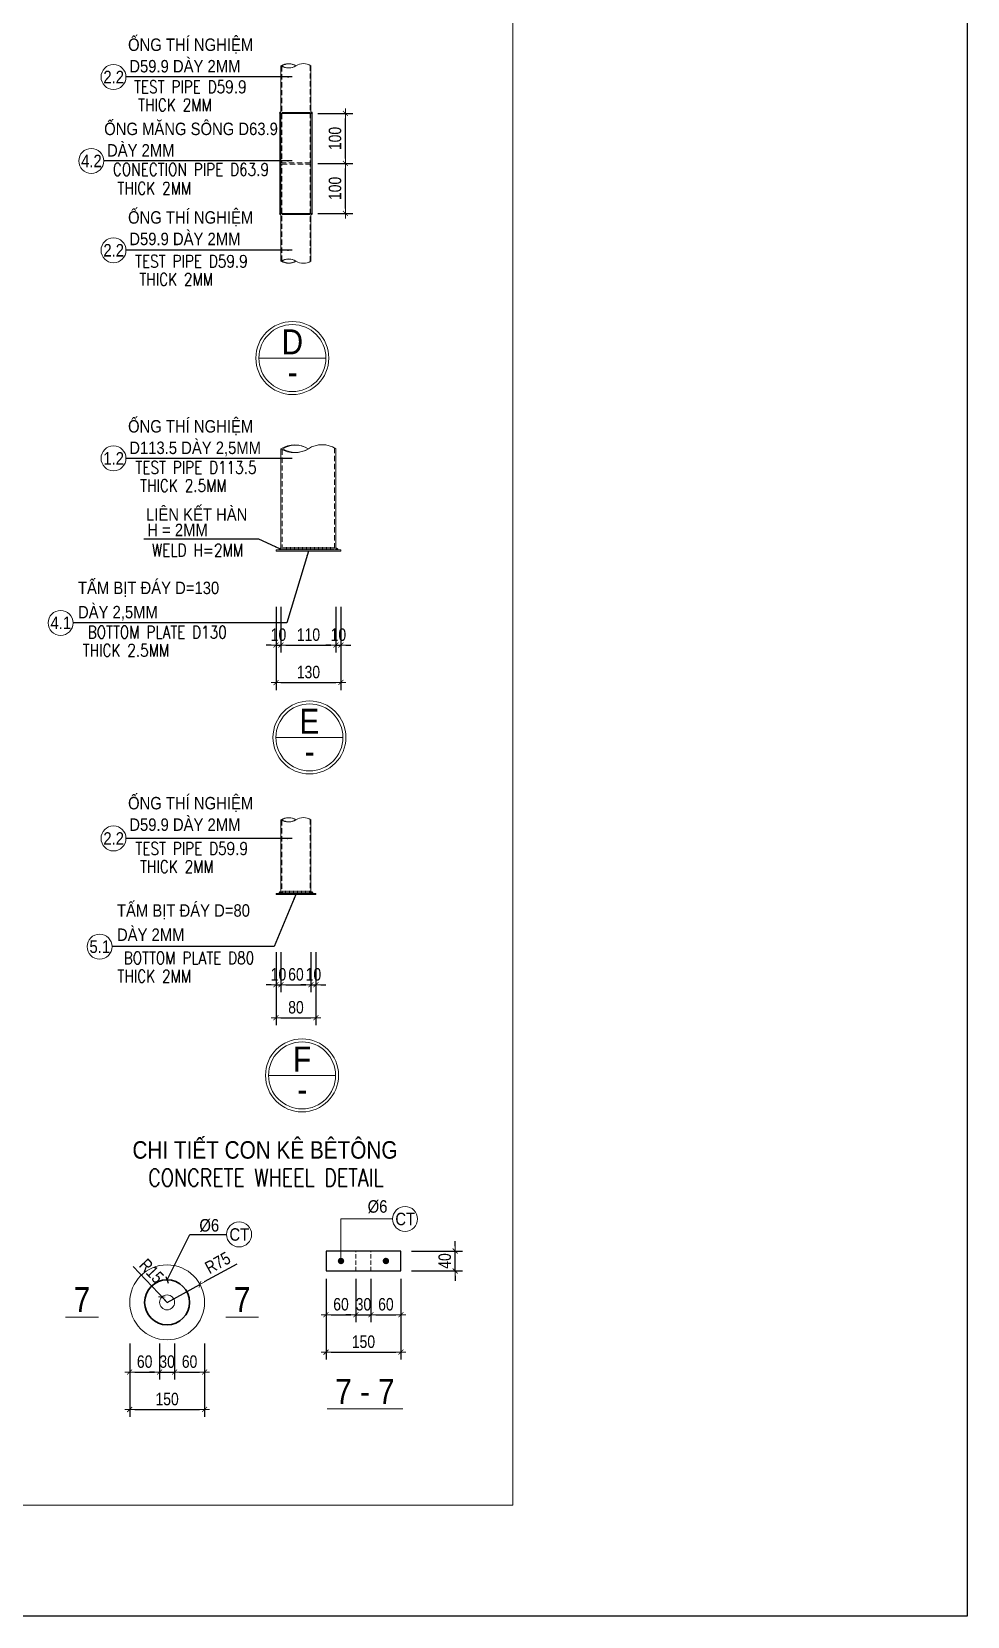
# Model space of a CAD drawing. Header units: millimetres. Extents: x -2123450 to -961021, y -260876 to 649159.
# Drawn here: x -1430092 to -1401976, y 317910 to 365515 of the extents above; entities that cross this region are included whole.
import ezdxf
from ezdxf.enums import TextEntityAlignment as Align

# ---------------------------------------------------------------- set-up
doc = ezdxf.new("R2010")
doc.units = ezdxf.units.MM
doc.header["$LTSCALE"] = 1000
doc.header["$MEASUREMENT"] = 0
doc.header["$PDMODE"] = 66
doc.linetypes.add('HIDDEN', pattern=[0.375, 0.25, -0.125])
doc.linetypes.add('HIDDEN2', pattern=[4.7625, 3.175, -1.5875])
doc.layers.get('0').update_dxf_attribs({"linetype": 'CONTINUOUS'})
doc.layers.get('DEFPOINTS').update_dxf_attribs({"linetype": 'CONTINUOUS'})
doc.layers.add('03BORER', color=3, linetype='CONTINUOUS')
doc.layers.add('TEXT', color=7, linetype='CONTINUOUS')
for name, color, linetype, lineweight in [('NDC_S_BREAK-LINE', 1, 'CONTINUOUS', 15), ('NDC_S_CONTINUOUS', 3, 'CONTINUOUS', 20), ('NDC_S_DIM', 1, 'CONTINUOUS', 9), ('NDC_S_FOUNDATION NAME', 7, 'CONTINUOUS', 20), ('NDC_S_HATCH MATERIAL', 8, 'CONTINUOUS', 13), ('NDC_S_HIDDEN', 9, 'HIDDEN2', 20), ('NDC_S_LEADER', 1, 'CONTINUOUS', 9), ('NDC_S_REBAR', 4, 'CONTINUOUS', 35), ('NDC_S_REBAR NO.', 7, 'CONTINUOUS', 20), ('NDC_S_REBAR NO. BOX', 1, 'CONTINUOUS', 9), ('NDC_S_REBAR SECTION', 6, 'CONTINUOUS', 25), ('NDC_S_VN TITLE', 6, 'CONTINUOUS', 9)]:
    doc.layers.add(name, color=color, linetype=linetype, lineweight=lineweight)
doc.styles.add('NDC_ARIAL', font='arial.ttf', dxfattribs={"width": 0.8})
doc.styles.get("Standard").update_dxf_attribs({"font": 'romans.shx', "bigfont": 'vns.shx'})
doc.dimstyles.new('NDC_1-150(10)', dxfattribs={"dimscale": 150, "dimtxt": 2.5, "dimasz": 1, "dimexe": 1.5, "dimexo": 0, "dimgap": 0.8, "dimtad": 1, "dimdec": 0, "dimlfac": 0.066667, "dimdsep": 46, "dimtxsty": 'NDC_ARIAL', "dimblk": 'DIMMARK', "dimcen": 49999.938995, "dimdle": 1.5, "dimclrd": 1, "dimclre": 1, "dimclrt": 3, "dimadec": 0, "dimazin": 0, "dimtfac": 1, "dimtdec": 0, "dimtix": 1, "dimtmove": 2, "dimatfit": 3, "dimfxl": 1, "dimarcsym": 0})

# ---------------------------------------------------------------- blocks, each defined once
blk = doc.blocks.new('*U222')
at = {"layer": 'NDC_S_HATCH MATERIAL'}
blk.add_line((0, 23), (0, -23), dxfattribs=at)
blk = doc.blocks.new('*U221')
at = {"layer": 'NDC_S_HATCH MATERIAL', "color": 0, "linetype": 'ByBlock', "lineweight": -2, "transparency": 16777216}
for p in [(0, 0), (22, 0), (44, 0), (65, 0), (87, 0), (109, 0), (131, 0), (153, 0), (175, 0), (196, 0), (218, 0), (240, 0), (262, 0), (284, 0), (305, 0), (327, 0), (349, 0), (371, 0), (393, 0), (415, 0), (436, 0), (458, 0), (480, 0), (502, 0), (524, 0), (545, 0), (567, 0), (589, 0), (611, 0), (633, 0), (655, 0), (676, 0), (698, 0), (720, 0), (742, 0), (764, 0), (785, 0), (807, 0)]:
    blk.add_blockref('*U222', p, dxfattribs=at)
blk = doc.blocks.new('*U224')
at = {"layer": 'NDC_S_HATCH MATERIAL'}
blk.add_line((0, 23), (0, -23), dxfattribs=at)
blk = doc.blocks.new('*U223')
at = {"layer": 'NDC_S_HATCH MATERIAL', "color": 0, "linetype": 'ByBlock', "lineweight": -2, "transparency": 16777216}
for p in [(0, 0), (22, 0), (44, 0), (65, 0), (87, 0), (109, 0), (131, 0), (153, 0), (175, 0), (196, 0), (218, 0), (240, 0), (262, 0), (284, 0), (305, 0), (327, 0), (349, 0), (371, 0), (393, 0), (415, 0), (436, 0), (458, 0), (480, 0), (502, 0), (524, 0), (545, 0), (567, 0), (589, 0), (611, 0), (633, 0), (655, 0), (676, 0), (698, 0), (720, 0), (742, 0), (764, 0), (785, 0), (807, 0)]:
    blk.add_blockref('*U224', p, dxfattribs=at)
blk = doc.blocks.new('DIMMARK')
at = {"layer": 'NDC_S_DIM', "color": 1}
blk.add_line((-1.5, 0), (1, 0), dxfattribs=at)
at = {"layer": 'NDC_S_DIM', "color": 2, "const_width": 0.15}
blk.add_lwpolyline([(-0.5, -0.5), (0.5, 0.5)], dxfattribs=at)
blk = doc.blocks.new('*D1874')
at = {"layer": 'DEFPOINTS', "color": 0, "transparency": 16777216}
for p in [(30309, -39635), (31133, -39635), (30309, -41135)]:
    blk.add_point(p, dxfattribs=at)
at = {"layer": 'NDC_S_DIM', "color": 1, "lineweight": -2, "transparency": 16777216}
for p, q in [((30309, -39635), (31358, -39635)), ((31133, -40985), (31133, -39785)), ((30309, -41135), (31358, -41135))]:
    blk.add_line(p, q, dxfattribs=at)
at = {"layer": 'NDC_S_DIM', "color": 1, "lineweight": -2, "transparency": 16777216, "xscale": 150, "yscale": 150, "zscale": 150}
for p, rotation in [((31133, -39635), 90), ((31133, -41135), 270)]:
    blk.add_blockref('DIMMARK', p, dxfattribs=dict(at, rotation=rotation))
at = {"layer": 'NDC_S_DIM', "color": 3, "transparency": 16777216, "insert": (30821, -40385), "char_height": 375, "attachment_point": 5, "rotation": 90, "style": 'NDC_ARIAL'}
blk.add_mtext('100', dxfattribs=at)
blk = doc.blocks.new('*D1875')
at = {"layer": 'DEFPOINTS', "color": 0, "transparency": 16777216}
for p in [(30309, -38135), (31133, -38135), (30309, -39635)]:
    blk.add_point(p, dxfattribs=at)
at = {"layer": 'NDC_S_DIM', "color": 1, "lineweight": -2, "transparency": 16777216}
for p, q in [((30309, -38135), (31358, -38135)), ((31133, -39485), (31133, -38285)), ((30309, -39635), (31358, -39635))]:
    blk.add_line(p, q, dxfattribs=at)
at = {"layer": 'NDC_S_DIM', "color": 1, "lineweight": -2, "transparency": 16777216, "xscale": 150, "yscale": 150, "zscale": 150}
for p, rotation in [((31133, -38135), 90), ((31133, -39635), 270)]:
    blk.add_blockref('DIMMARK', p, dxfattribs=dict(at, rotation=rotation))
at = {"layer": 'NDC_S_DIM', "color": 3, "transparency": 16777216, "insert": (30821, -38885), "char_height": 375, "attachment_point": 5, "rotation": 90, "style": 'NDC_ARIAL'}
blk.add_mtext('100', dxfattribs=at)
blk = doc.blocks.new('*U226')
at = {"layer": 'NDC_S_HATCH MATERIAL'}
blk.add_line((0, 42), (0, -42), dxfattribs=at)
blk = doc.blocks.new('*U225')
at = {"layer": 'NDC_S_HATCH MATERIAL', "color": 0, "linetype": 'ByBlock', "lineweight": -2, "transparency": 16777216}
for p in [(0, 0), (40, 0), (80, 0), (120, 0), (160, 0), (200, 0), (240, 0), (280, 0), (320, 0), (360, 0), (400, 0), (440, 0), (480, 0), (520, 0), (560, 0), (600, 0), (640, 0), (680, 0), (720, 0), (760, 0), (800, 0), (840, 0), (880, 0), (920, 0), (960, 0), (1000, 0), (1040, 0), (1080, 0), (1120, 0), (1160, 0), (1200, 0), (1240, 0), (1280, 0), (1320, 0), (1360, 0), (1400, 0), (1440, 0), (1480, 0)]:
    blk.add_blockref('*U226', p, dxfattribs=at)
blk = doc.blocks.new('*D1876')
at = {"layer": 'DEFPOINTS', "color": 0, "transparency": 16777216}
for p in [(29047, -52953), (29197, -52953), (29197, -54104)]:
    blk.add_point(p, dxfattribs=at)
at = {"layer": 'NDC_S_DIM', "color": 1, "lineweight": -2, "transparency": 16777216}
for p, q in [((29047, -52953), (29047, -54329)), ((29197, -52953), (29197, -54329)), ((28897, -54104), (28747, -54104)), ((29047, -54104), (29197, -54104)), ((29347, -54104), (29497, -54104))]:
    blk.add_line(p, q, dxfattribs=at)
at = {"layer": 'NDC_S_DIM', "color": 1, "lineweight": -2, "transparency": 16777216, "xscale": 150, "yscale": 150, "zscale": 150}
blk.add_blockref('DIMMARK', (29047, -54104), dxfattribs=at)
at = {"layer": 'NDC_S_DIM', "color": 1, "lineweight": -2, "transparency": 16777216, "xscale": 150, "yscale": 150, "zscale": 150, "rotation": 180}
blk.add_blockref('DIMMARK', (29197, -54104), dxfattribs=at)
at = {"layer": 'NDC_S_DIM', "color": 3, "transparency": 16777216, "insert": (29122, -53793), "char_height": 375, "attachment_point": 5, "style": 'NDC_ARIAL'}
blk.add_mtext('10', dxfattribs=at)
blk = doc.blocks.new('*D1877')
at = {"layer": 'DEFPOINTS', "color": 0, "transparency": 16777216}
for p in [(29197, -52953), (30847, -52953), (30847, -54104)]:
    blk.add_point(p, dxfattribs=at)
at = {"layer": 'NDC_S_DIM', "color": 1, "lineweight": -2, "transparency": 16777216}
for p, q in [((29197, -52953), (29197, -54329)), ((30847, -52953), (30847, -54329)), ((29347, -54104), (30697, -54104))]:
    blk.add_line(p, q, dxfattribs=at)
at = {"layer": 'NDC_S_DIM', "color": 1, "lineweight": -2, "transparency": 16777216, "xscale": 150, "yscale": 150, "zscale": 150, "rotation": 180}
blk.add_blockref('DIMMARK', (29197, -54104), dxfattribs=at)
at = {"layer": 'NDC_S_DIM', "color": 1, "lineweight": -2, "transparency": 16777216, "xscale": 150, "yscale": 150, "zscale": 150}
blk.add_blockref('DIMMARK', (30847, -54104), dxfattribs=at)
at = {"layer": 'NDC_S_DIM', "color": 3, "transparency": 16777216, "insert": (30022, -53793), "char_height": 375, "attachment_point": 5, "style": 'NDC_ARIAL'}
blk.add_mtext('110', dxfattribs=at)
blk = doc.blocks.new('*D1878')
at = {"layer": 'DEFPOINTS', "color": 0, "transparency": 16777216}
for p in [(30847, -52953), (30997, -52953), (30997, -54104)]:
    blk.add_point(p, dxfattribs=at)
at = {"layer": 'NDC_S_DIM', "color": 1, "lineweight": -2, "transparency": 16777216}
for p, q in [((30847, -52953), (30847, -54329)), ((30997, -52953), (30997, -54329)), ((30697, -54104), (30547, -54104)), ((30847, -54104), (30997, -54104)), ((31147, -54104), (31297, -54104))]:
    blk.add_line(p, q, dxfattribs=at)
at = {"layer": 'NDC_S_DIM', "color": 1, "lineweight": -2, "transparency": 16777216, "xscale": 150, "yscale": 150, "zscale": 150}
blk.add_blockref('DIMMARK', (30847, -54104), dxfattribs=at)
at = {"layer": 'NDC_S_DIM', "color": 1, "lineweight": -2, "transparency": 16777216, "xscale": 150, "yscale": 150, "zscale": 150, "rotation": 180}
blk.add_blockref('DIMMARK', (30997, -54104), dxfattribs=at)
at = {"layer": 'NDC_S_DIM', "color": 3, "transparency": 16777216, "insert": (30922, -53793), "char_height": 375, "attachment_point": 5, "style": 'NDC_ARIAL'}
blk.add_mtext('10', dxfattribs=at)
blk = doc.blocks.new('*D1879')
at = {"layer": 'DEFPOINTS', "color": 0, "transparency": 16777216}
for p in [(29047, -52953), (30997, -52953), (30997, -55229)]:
    blk.add_point(p, dxfattribs=at)
at = {"layer": 'NDC_S_DIM', "color": 1, "lineweight": -2, "transparency": 16777216}
for p, q in [((29047, -52953), (29047, -55454)), ((30997, -52953), (30997, -55454)), ((29197, -55229), (30847, -55229))]:
    blk.add_line(p, q, dxfattribs=at)
at = {"layer": 'NDC_S_DIM', "color": 1, "lineweight": -2, "transparency": 16777216, "xscale": 150, "yscale": 150, "zscale": 150, "rotation": 180}
blk.add_blockref('DIMMARK', (29047, -55229), dxfattribs=at)
at = {"layer": 'NDC_S_DIM', "color": 1, "lineweight": -2, "transparency": 16777216, "xscale": 150, "yscale": 150, "zscale": 150}
blk.add_blockref('DIMMARK', (30997, -55229), dxfattribs=at)
at = {"layer": 'NDC_S_DIM', "color": 3, "transparency": 16777216, "insert": (30022, -54917), "char_height": 375, "attachment_point": 5, "style": 'NDC_ARIAL'}
blk.add_mtext('130', dxfattribs=at)
blk = doc.blocks.new('*U228')
at = {"layer": 'NDC_S_HATCH MATERIAL'}
blk.add_line((0, 42), (0, -42), dxfattribs=at)
blk = doc.blocks.new('*U227')
at = {"layer": 'NDC_S_HATCH MATERIAL', "color": 0, "linetype": 'ByBlock', "lineweight": -2, "transparency": 16777216}
for p in [(0, 0), (40, 0), (80, 0), (120, 0), (160, 0), (200, 0), (240, 0), (280, 0), (320, 0), (360, 0), (400, 0), (440, 0), (480, 0), (520, 0), (560, 0), (600, 0), (640, 0), (680, 0), (720, 0), (760, 0), (800, 0)]:
    blk.add_blockref('*U228', p, dxfattribs=at)
blk = doc.blocks.new('*D1880')
at = {"layer": 'DEFPOINTS', "color": 0, "transparency": 16777216}
for p in [(29047, -63333), (29197, -63333), (29197, -64308)]:
    blk.add_point(p, dxfattribs=at)
at = {"layer": 'NDC_S_DIM', "color": 1, "lineweight": -2, "transparency": 16777216}
for p, q in [((29047, -63333), (29047, -64533)), ((29197, -63333), (29197, -64533)), ((28897, -64308), (28747, -64308)), ((29047, -64308), (29197, -64308)), ((29347, -64308), (29497, -64308))]:
    blk.add_line(p, q, dxfattribs=at)
at = {"layer": 'NDC_S_DIM', "color": 1, "lineweight": -2, "transparency": 16777216, "xscale": 150, "yscale": 150, "zscale": 150}
blk.add_blockref('DIMMARK', (29047, -64308), dxfattribs=at)
at = {"layer": 'NDC_S_DIM', "color": 1, "lineweight": -2, "transparency": 16777216, "xscale": 150, "yscale": 150, "zscale": 150, "rotation": 180}
blk.add_blockref('DIMMARK', (29197, -64308), dxfattribs=at)
at = {"layer": 'NDC_S_DIM', "color": 3, "transparency": 16777216, "insert": (29122, -63997), "char_height": 375, "attachment_point": 5, "style": 'NDC_ARIAL'}
blk.add_mtext('10', dxfattribs=at)
blk = doc.blocks.new('*D1881')
at = {"layer": 'DEFPOINTS', "color": 0, "transparency": 16777216}
for p in [(29197, -63333), (30097, -63333), (30097, -64308)]:
    blk.add_point(p, dxfattribs=at)
at = {"layer": 'NDC_S_DIM', "color": 1, "lineweight": -2, "transparency": 16777216}
for p, q in [((29197, -63333), (29197, -64533)), ((30097, -63333), (30097, -64533)), ((29347, -64308), (29947, -64308))]:
    blk.add_line(p, q, dxfattribs=at)
at = {"layer": 'NDC_S_DIM', "color": 1, "lineweight": -2, "transparency": 16777216, "xscale": 150, "yscale": 150, "zscale": 150, "rotation": 180}
blk.add_blockref('DIMMARK', (29197, -64308), dxfattribs=at)
at = {"layer": 'NDC_S_DIM', "color": 1, "lineweight": -2, "transparency": 16777216, "xscale": 150, "yscale": 150, "zscale": 150}
blk.add_blockref('DIMMARK', (30097, -64308), dxfattribs=at)
at = {"layer": 'NDC_S_DIM', "color": 3, "transparency": 16777216, "insert": (29647, -63997), "char_height": 375, "attachment_point": 5, "style": 'NDC_ARIAL'}
blk.add_mtext('60', dxfattribs=at)
blk = doc.blocks.new('*D1882')
at = {"layer": 'DEFPOINTS', "color": 0, "transparency": 16777216}
for p in [(30097, -63333), (30247, -63333), (30247, -64308)]:
    blk.add_point(p, dxfattribs=at)
at = {"layer": 'NDC_S_DIM', "color": 1, "lineweight": -2, "transparency": 16777216}
for p, q in [((30097, -63333), (30097, -64533)), ((30247, -63333), (30247, -64533)), ((29947, -64308), (29797, -64308)), ((30097, -64308), (30247, -64308)), ((30397, -64308), (30547, -64308))]:
    blk.add_line(p, q, dxfattribs=at)
at = {"layer": 'NDC_S_DIM', "color": 1, "lineweight": -2, "transparency": 16777216, "xscale": 150, "yscale": 150, "zscale": 150}
blk.add_blockref('DIMMARK', (30097, -64308), dxfattribs=at)
at = {"layer": 'NDC_S_DIM', "color": 1, "lineweight": -2, "transparency": 16777216, "xscale": 150, "yscale": 150, "zscale": 150, "rotation": 180}
blk.add_blockref('DIMMARK', (30247, -64308), dxfattribs=at)
at = {"layer": 'NDC_S_DIM', "color": 3, "transparency": 16777216, "insert": (30172, -63997), "char_height": 375, "attachment_point": 5, "style": 'NDC_ARIAL'}
blk.add_mtext('10', dxfattribs=at)
blk = doc.blocks.new('*D1883')
at = {"layer": 'DEFPOINTS', "color": 0, "transparency": 16777216}
for p in [(29047, -63333), (30247, -63333), (30247, -65299)]:
    blk.add_point(p, dxfattribs=at)
at = {"layer": 'NDC_S_DIM', "color": 1, "lineweight": -2, "transparency": 16777216}
for p, q in [((29047, -63333), (29047, -65524)), ((30247, -63333), (30247, -65524)), ((29197, -65299), (30097, -65299))]:
    blk.add_line(p, q, dxfattribs=at)
at = {"layer": 'NDC_S_DIM', "color": 1, "lineweight": -2, "transparency": 16777216, "xscale": 150, "yscale": 150, "zscale": 150, "rotation": 180}
blk.add_blockref('DIMMARK', (29047, -65299), dxfattribs=at)
at = {"layer": 'NDC_S_DIM', "color": 1, "lineweight": -2, "transparency": 16777216, "xscale": 150, "yscale": 150, "zscale": 150}
blk.add_blockref('DIMMARK', (30247, -65299), dxfattribs=at)
at = {"layer": 'NDC_S_DIM', "color": 3, "transparency": 16777216, "insert": (29647, -64987), "char_height": 375, "attachment_point": 5, "style": 'NDC_ARIAL'}
blk.add_mtext('80', dxfattribs=at)
blk = doc.blocks.new('CON KE')
at = {"layer": 'NDC_S_CONTINUOUS'}
for radius in [225, 45]:
    blk.add_circle((-285322.3, 378613.7), radius, dxfattribs=at)
blk = doc.blocks.new('*D1884')
at = {"layer": 'DEFPOINTS', "color": 0, "transparency": 16777216}
for p in [(30550, -73138), (31450, -73138), (31450, -74221)]:
    blk.add_point(p, dxfattribs=at)
at = {"layer": 'NDC_S_DIM', "color": 1, "lineweight": -2, "transparency": 16777216}
for p, q in [((30550, -73138), (30550, -74446)), ((31450, -73138), (31450, -74446)), ((30700, -74221), (31300, -74221))]:
    blk.add_line(p, q, dxfattribs=at)
at = {"layer": 'NDC_S_DIM', "color": 1, "lineweight": -2, "transparency": 16777216, "xscale": 150, "yscale": 150, "zscale": 150, "rotation": 180}
blk.add_blockref('DIMMARK', (30550, -74221), dxfattribs=at)
at = {"layer": 'NDC_S_DIM', "color": 1, "lineweight": -2, "transparency": 16777216, "xscale": 150, "yscale": 150, "zscale": 150}
blk.add_blockref('DIMMARK', (31450, -74221), dxfattribs=at)
at = {"layer": 'NDC_S_DIM', "color": 3, "transparency": 16777216, "insert": (31000, -73909), "char_height": 375, "attachment_point": 5, "style": 'NDC_ARIAL'}
blk.add_mtext('60', dxfattribs=at)
blk = doc.blocks.new('*D1885')
at = {"layer": 'DEFPOINTS', "color": 0, "transparency": 16777216}
for p in [(31450, -73138), (31900, -73138), (31900, -74221)]:
    blk.add_point(p, dxfattribs=at)
at = {"layer": 'NDC_S_DIM', "color": 1, "lineweight": -2, "transparency": 16777216}
for p, q in [((31450, -73138), (31450, -74446)), ((31900, -73138), (31900, -74446)), ((31300, -74221), (31150, -74221)), ((31450, -74221), (31900, -74221)), ((32050, -74221), (32200, -74221))]:
    blk.add_line(p, q, dxfattribs=at)
at = {"layer": 'NDC_S_DIM', "color": 1, "lineweight": -2, "transparency": 16777216, "xscale": 150, "yscale": 150, "zscale": 150}
blk.add_blockref('DIMMARK', (31450, -74221), dxfattribs=at)
at = {"layer": 'NDC_S_DIM', "color": 1, "lineweight": -2, "transparency": 16777216, "xscale": 150, "yscale": 150, "zscale": 150, "rotation": 180}
blk.add_blockref('DIMMARK', (31900, -74221), dxfattribs=at)
at = {"layer": 'NDC_S_DIM', "color": 3, "transparency": 16777216, "insert": (31675, -73909), "char_height": 375, "attachment_point": 5, "style": 'NDC_ARIAL'}
blk.add_mtext('30', dxfattribs=at)
blk = doc.blocks.new('*D1886')
at = {"layer": 'DEFPOINTS', "color": 0, "transparency": 16777216}
for p in [(31900, -73138), (32800, -73138), (32800, -74221)]:
    blk.add_point(p, dxfattribs=at)
at = {"layer": 'NDC_S_DIM', "color": 1, "lineweight": -2, "transparency": 16777216}
for p, q in [((31900, -73138), (31900, -74446)), ((32800, -73138), (32800, -74446)), ((32050, -74221), (32650, -74221))]:
    blk.add_line(p, q, dxfattribs=at)
at = {"layer": 'NDC_S_DIM', "color": 1, "lineweight": -2, "transparency": 16777216, "xscale": 150, "yscale": 150, "zscale": 150, "rotation": 180}
blk.add_blockref('DIMMARK', (31900, -74221), dxfattribs=at)
at = {"layer": 'NDC_S_DIM', "color": 1, "lineweight": -2, "transparency": 16777216, "xscale": 150, "yscale": 150, "zscale": 150}
blk.add_blockref('DIMMARK', (32800, -74221), dxfattribs=at)
at = {"layer": 'NDC_S_DIM', "color": 3, "transparency": 16777216, "insert": (32350, -73909), "char_height": 375, "attachment_point": 5, "style": 'NDC_ARIAL'}
blk.add_mtext('60', dxfattribs=at)
blk = doc.blocks.new('*D1887')
at = {"layer": 'DEFPOINTS', "color": 0, "transparency": 16777216}
for p in [(30550, -73138), (32800, -73138), (32800, -75346)]:
    blk.add_point(p, dxfattribs=at)
at = {"layer": 'NDC_S_DIM', "color": 1, "lineweight": -2, "transparency": 16777216}
for p, q in [((30550, -73138), (30550, -75571)), ((32800, -73138), (32800, -75571)), ((30700, -75346), (32650, -75346))]:
    blk.add_line(p, q, dxfattribs=at)
at = {"layer": 'NDC_S_DIM', "color": 1, "lineweight": -2, "transparency": 16777216, "xscale": 150, "yscale": 150, "zscale": 150, "rotation": 180}
blk.add_blockref('DIMMARK', (30550, -75346), dxfattribs=at)
at = {"layer": 'NDC_S_DIM', "color": 1, "lineweight": -2, "transparency": 16777216, "xscale": 150, "yscale": 150, "zscale": 150}
blk.add_blockref('DIMMARK', (32800, -75346), dxfattribs=at)
at = {"layer": 'NDC_S_DIM', "color": 3, "transparency": 16777216, "insert": (31675, -75034), "char_height": 375, "attachment_point": 5, "style": 'NDC_ARIAL'}
blk.add_mtext('150', dxfattribs=at)
blk = doc.blocks.new('*D1888')
at = {"layer": 'DEFPOINTS', "color": 0, "transparency": 16777216}
for p in [(33120, -72307), (34431, -72307), (33120, -72907)]:
    blk.add_point(p, dxfattribs=at)
at = {"layer": 'NDC_S_DIM', "color": 1, "lineweight": -2, "transparency": 16777216}
for p, q in [((33120, -72307), (34656, -72307)), ((34431, -72157), (34431, -72007)), ((34431, -72907), (34431, -72307)), ((33120, -72907), (34656, -72907)), ((34431, -73057), (34431, -73207))]:
    blk.add_line(p, q, dxfattribs=at)
at = {"layer": 'NDC_S_DIM', "color": 1, "lineweight": -2, "transparency": 16777216, "xscale": 150, "yscale": 150, "zscale": 150}
for p, rotation in [((34431, -72307), 270), ((34431, -72907), 90)]:
    blk.add_blockref('DIMMARK', p, dxfattribs=dict(at, rotation=rotation))
at = {"layer": 'NDC_S_DIM', "color": 3, "transparency": 16777216, "insert": (34119, -72607), "char_height": 375, "attachment_point": 5, "rotation": 90, "style": 'NDC_ARIAL'}
blk.add_mtext('40', dxfattribs=at)
blk = doc.blocks.new('*D1889')
at = {"layer": 'DEFPOINTS', "color": 0, "transparency": 16777216}
for p in [(24650, -75090), (25550, -75090), (25550, -75943)]:
    blk.add_point(p, dxfattribs=at)
at = {"layer": 'NDC_S_DIM', "color": 1, "lineweight": -2, "transparency": 16777216}
for p, q in [((24650, -75090), (24650, -76168)), ((25550, -75090), (25550, -76168)), ((24800, -75943), (25400, -75943))]:
    blk.add_line(p, q, dxfattribs=at)
at = {"layer": 'NDC_S_DIM', "color": 1, "lineweight": -2, "transparency": 16777216, "xscale": 150, "yscale": 150, "zscale": 150, "rotation": 180}
blk.add_blockref('DIMMARK', (24650, -75943), dxfattribs=at)
at = {"layer": 'NDC_S_DIM', "color": 1, "lineweight": -2, "transparency": 16777216, "xscale": 150, "yscale": 150, "zscale": 150}
blk.add_blockref('DIMMARK', (25550, -75943), dxfattribs=at)
at = {"layer": 'NDC_S_DIM', "color": 3, "transparency": 16777216, "insert": (25100, -75632), "char_height": 375, "attachment_point": 5, "style": 'NDC_ARIAL'}
blk.add_mtext('60', dxfattribs=at)
blk = doc.blocks.new('*D1890')
at = {"layer": 'DEFPOINTS', "color": 0, "transparency": 16777216}
for p in [(25550, -75090), (26000, -75090), (26000, -75943)]:
    blk.add_point(p, dxfattribs=at)
at = {"layer": 'NDC_S_DIM', "color": 1, "lineweight": -2, "transparency": 16777216}
for p, q in [((25550, -75090), (25550, -76168)), ((26000, -75090), (26000, -76168)), ((25400, -75943), (25250, -75943)), ((25550, -75943), (26000, -75943)), ((26150, -75943), (26300, -75943))]:
    blk.add_line(p, q, dxfattribs=at)
at = {"layer": 'NDC_S_DIM', "color": 1, "lineweight": -2, "transparency": 16777216, "xscale": 150, "yscale": 150, "zscale": 150}
blk.add_blockref('DIMMARK', (25550, -75943), dxfattribs=at)
at = {"layer": 'NDC_S_DIM', "color": 1, "lineweight": -2, "transparency": 16777216, "xscale": 150, "yscale": 150, "zscale": 150, "rotation": 180}
blk.add_blockref('DIMMARK', (26000, -75943), dxfattribs=at)
at = {"layer": 'NDC_S_DIM', "color": 3, "transparency": 16777216, "insert": (25775, -75631), "char_height": 375, "attachment_point": 5, "style": 'NDC_ARIAL'}
blk.add_mtext('30', dxfattribs=at)
blk = doc.blocks.new('*D1891')
at = {"layer": 'DEFPOINTS', "color": 0, "transparency": 16777216}
for p in [(26000, -75090), (26900, -75090), (26900, -75943)]:
    blk.add_point(p, dxfattribs=at)
at = {"layer": 'NDC_S_DIM', "color": 1, "lineweight": -2, "transparency": 16777216}
for p, q in [((26000, -75090), (26000, -76168)), ((26900, -75090), (26900, -76168)), ((26150, -75943), (26750, -75943))]:
    blk.add_line(p, q, dxfattribs=at)
at = {"layer": 'NDC_S_DIM', "color": 1, "lineweight": -2, "transparency": 16777216, "xscale": 150, "yscale": 150, "zscale": 150, "rotation": 180}
blk.add_blockref('DIMMARK', (26000, -75943), dxfattribs=at)
at = {"layer": 'NDC_S_DIM', "color": 1, "lineweight": -2, "transparency": 16777216, "xscale": 150, "yscale": 150, "zscale": 150}
blk.add_blockref('DIMMARK', (26900, -75943), dxfattribs=at)
at = {"layer": 'NDC_S_DIM', "color": 3, "transparency": 16777216, "insert": (26450, -75632), "char_height": 375, "attachment_point": 5, "style": 'NDC_ARIAL'}
blk.add_mtext('60', dxfattribs=at)
blk = doc.blocks.new('*D1892')
at = {"layer": 'DEFPOINTS', "color": 0, "transparency": 16777216}
for p in [(24650, -75090), (26900, -75090), (26900, -77068)]:
    blk.add_point(p, dxfattribs=at)
at = {"layer": 'NDC_S_DIM', "color": 1, "lineweight": -2, "transparency": 16777216}
for p, q in [((24650, -75090), (24650, -77293)), ((26900, -75090), (26900, -77293)), ((24800, -77068), (26750, -77068))]:
    blk.add_line(p, q, dxfattribs=at)
at = {"layer": 'NDC_S_DIM', "color": 1, "lineweight": -2, "transparency": 16777216, "xscale": 150, "yscale": 150, "zscale": 150, "rotation": 180}
blk.add_blockref('DIMMARK', (24650, -77068), dxfattribs=at)
at = {"layer": 'NDC_S_DIM', "color": 1, "lineweight": -2, "transparency": 16777216, "xscale": 150, "yscale": 150, "zscale": 150}
blk.add_blockref('DIMMARK', (26900, -77068), dxfattribs=at)
at = {"layer": 'NDC_S_DIM', "color": 3, "transparency": 16777216, "insert": (25775, -76757), "char_height": 375, "attachment_point": 5, "style": 'NDC_ARIAL'}
blk.add_mtext('150', dxfattribs=at)
blk = doc.blocks.new('*D1893')
at = {"layer": 'DEFPOINTS', "color": 0, "transparency": 16777216}
for p in [(26762, -73309), (25775, -73849)]:
    blk.add_point(p, dxfattribs=at)
at = {"layer": 'NDC_S_DIM', "color": 1, "lineweight": -2, "transparency": 16777216}
for p, q in [((27866, -72704), (26893, -73237)), ((25775, -73849), (26762, -73309))]:
    blk.add_line(p, q, dxfattribs=at)
at = {"layer": 'NDC_S_DIM', "color": 1, "lineweight": -2, "transparency": 16777216, "xscale": 150, "yscale": 150, "zscale": 150, "rotation": 208.7025929309374}
blk.add_blockref('DIMMARK', (26762, -73309), dxfattribs=at)
at = {"layer": 'NDC_S_DIM', "color": 3, "transparency": 16777216, "insert": (27296, -72662), "char_height": 375, "attachment_point": 5, "rotation": 28.7026, "style": 'NDC_ARIAL'}
blk.add_mtext('R75', dxfattribs=at)
blk = doc.blocks.new('*D1894')
at = {"layer": 'DEFPOINTS', "color": 0, "transparency": 16777216}
for p in [(25619, -73686), (25775, -73849)]:
    blk.add_point(p, dxfattribs=at)
at = {"layer": 'NDC_S_DIM', "color": 1, "lineweight": -2, "transparency": 16777216}
for p, q in [((24750, -72776), (25516, -73578)), ((25775, -73849), (25619, -73686))]:
    blk.add_line(p, q, dxfattribs=at)
at = {"layer": 'NDC_S_DIM', "color": 1, "lineweight": -2, "transparency": 16777216, "xscale": 150, "yscale": 150, "zscale": 150, "rotation": 313.6770531536743}
blk.add_blockref('DIMMARK', (25619, -73686), dxfattribs=at)
at = {"layer": 'NDC_S_DIM', "color": 3, "transparency": 16777216, "insert": (25306, -72907), "char_height": 375, "attachment_point": 5, "rotation": 313.6771, "style": 'NDC_ARIAL'}
blk.add_mtext('R15', dxfattribs=at)
blk = doc.blocks.new('MC7')
at = {"layer": '03BORER'}
blk.add_lwpolyline([(-277807, 378710), (-275557, 378710), (-275557, 379310), (-277807, 379310)], close=True, dxfattribs=at)
at = {"layer": 'NDC_S_HATCH MATERIAL', "linetype": 'HIDDEN', "ltscale": 0.5}
for p, q in [((-276907, 378710), (-276907, 379310)), ((-276457, 378710), (-276457, 379310))]:
    blk.add_line(p, q, dxfattribs=at)
blk = doc.blocks.new('CHI TIET COC DAI TRA')
at = {"layer": 'NDC_S_HATCH MATERIAL'}
for points in [[(29197, -38097.6), (29197, -38135.1), (29159.5, -38135.1, -0.4142136)], [(30097, -38097.6), (30097, -38135.1), (30134.5, -38135.1, 0.4142136)], [(29197, -41172.6), (29197, -41135.1), (29159.5, -41135.1, 0.4142136)], [(30097, -41172.6), (30097, -41135.1), (30134.5, -41135.1, -0.4142136)], [(29197, -51192, 0.4142136), (29142, -51247), (29197, -51247)], [(30847, -51192), (30847, -51247), (30902, -51247, 0.4142136)], [(29197, -61512.9, 0.4142136), (29142, -61567.9), (29197, -61567.9)], [(30097, -61512.9), (30097, -61567.9), (30152, -61567.9, 0.4142136)]]:
    blk.add_hatch(color=256, dxfattribs=at).paths.add_polyline_path(points)
at = {"layer": 'NDC_S_BREAK-LINE'}
for points in [[(30097, -36701.2, 0.2889796), (29646.5, -36701.2, -0.2859795), (29197, -36702.8, -0.5725531)], [(29197, -36702.8, -0.2823727), (29644.7, -36702.3, -0.2823727)], [(29227, -36702.8, -0.2888372), (29644.7, -36702.3, -0.129847)], [(29646.5, -36701.2, -0.2918231), (29227, -36702.8)], [(30097, -42569, -0.2889796), (29646.5, -42569, 0.2859795), (29197, -42567.4, 0.5725531)], [(29197, -42567.4, 0.2823727), (29644.7, -42567.9, 0.2823727)], [(29646.5, -42569, 0.2918231), (29227, -42567.4)], [(29227, -42567.4, 0.2888372), (29644.7, -42567.9, 0.129847)], [(30847, -48203.5, 0.2889796), (30021.1, -48203.5, -0.2859795), (29197, -48206.4, -0.5725531)], [(29197, -48206.4, -0.2823727), (30017.8, -48205.5, -0.2823727)], [(29252, -48206.4, -0.2888372), (30017.8, -48205.5, -0.129847)], [(30021.1, -48203.5, -0.2918231), (29252, -48206.4)], [(30097, -59351.1, 0.2889796), (29646.5, -59351.1, -0.2859795), (29197, -59352.7, -0.5725531)], [(29197, -59352.7, -0.2823727), (29644.7, -59352.2, -0.2823727)], [(29227, -59352.7, -0.2888372), (29644.7, -59352.2, -0.129847)], [(29646.5, -59351.1, -0.2918231), (29227, -59352.7)]]:
    blk.add_lwpolyline(points, format="xyb", dxfattribs=at)
at = {"layer": 'NDC_S_CONTINUOUS'}
for p, q in [((36168.2, 0), (36168.2, -79507.4)), ((36168.2, 0), (36168.2, -79943)), ((29197, -36702.8), (29197, -39614.6)), ((30097, -36701.2), (30097, -39614.6)), ((29197, -42567.4), (29197, -39655.5)), ((30097, -42569), (30097, -39655.5)), ((29197, -48206.4), (29197, -51247)), ((30847, -48203.5), (30847, -51247)), ((29197, -59352.7), (29197, -61567.9)), ((30097, -59351.1), (30097, -61567.9)), ((0, -79943), (36168.2, -79943))]:
    blk.add_line(p, q, dxfattribs=at)
for points in [[(29197, -38135.1), (29159.5, -38135.1), (29159.5, -41135.1), (29197, -41135.1)], [(29197, -38135.1), (30097, -38135.1), (30097, -41135.1), (29197, -41135.1)], [(30134.5, -38135.1), (30097, -38135.1), (30097, -41135.1), (30134.5, -41135.1)], [(29047, -51284.5), (30997, -51284.5), (30997, -51247), (29047, -51247)], [(29047, -61597.9), (30247, -61597.9), (30247, -61567.9), (29047, -61567.9)]]:
    blk.add_lwpolyline(points, close=True, dxfattribs=at)
at = {"layer": 'NDC_S_DIM'}
blk.add_lwpolyline([(30999.9, -72606.7), (30999.9, -71344.7), (32550.2, -71344.7)], dxfattribs=at)
at = {"layer": 'NDC_S_HIDDEN', "ltscale": 0.05}
for p, q in [((29217.4, -36714.6), (29217.4, -39614.6)), ((30076.5, -36689.1), (30076.5, -39614.6)), ((29197, -39614.6), (30097, -39614.6)), ((30097, -39655.5), (29197, -39655.5)), ((29217.4, -42555.5), (29217.4, -39655.5)), ((30076.5, -42581.1), (30076.5, -39655.5)), ((29234.5, -48228.2), (29234.5, -51247)), ((30809.5, -48181.3), (30809.5, -51247)), ((29217.4, -59364.6), (29217.4, -61567.9)), ((30076.5, -59339), (30076.5, -61567.9))]:
    blk.add_line(p, q, dxfattribs=at)
at = {"layer": 'NDC_S_LEADER'}
for p, q in [((28532.3, -45480.1), (30544.8, -45480.1)), ((29046.2, -56877.5), (31058.7, -56877.5)), ((28823.9, -67031), (30836.4, -67031))]:
    blk.add_line(p, q, dxfattribs=at)
for centre, radius in [((29538.5, -45480.1), 1096.2), ((29538.5, -45480.1), 1006.2), ((30052.5, -56877.5), 1096.2), ((30052.5, -56877.5), 1006.2), ((29830.1, -67031), 1096.2), ((29830.1, -67031), 1006.2)]:
    blk.add_circle(centre, radius, dxfattribs=at)
at = {"layer": 'NDC_S_REBAR'}
blk.add_circle((25774.8, -73849.1), 675, dxfattribs=at)
for centre, radius, start, end in [((29197, -38135.1), 37.5, 90, 180), ((30097, -38135.1), 37.5, 0, 90), ((29197, -41135.1), 37.5, 180, 270), ((30097, -41135.1), 37.5, 270, 0), ((29197, -51247), 55, 90, 180), ((30847, -51247), 55, 0, 90), ((29197, -61567.9), 55, 90, 180), ((30097, -61567.9), 55, 0, 90)]:
    blk.add_arc(centre, radius, start, end, dxfattribs=at)
at = {"layer": 'NDC_S_REBAR NO. BOX'}
for centre in [(24164.1, -37036.8), (23495.6, -39558.7), (24164.1, -42242.5), (24164.1, -48493.7), (22574.5, -53437.8), (24164.1, -59912.8), (23746.2, -63163.7), (32925.2, -71344.7), (27939.1, -71810.4)]:
    blk.add_circle(centre, 375, dxfattribs=at)
at = {"layer": 'NDC_S_REBAR SECTION', "const_width": 96}
for points in [[(31041.5, -72630.7, -1), (30958.4, -72582.7, -1)], [(32308.4, -72630.7, 1), (32391.5, -72582.7, 1)]]:
    blk.add_lwpolyline(points, format="xyb", close=True, dxfattribs=at)
at = {"layer": 'NDC_S_DIM'}
blk.add_blockref('MC7', (308357.1, -451616.7), dxfattribs=at)
at = {"layer": 'NDC_S_HATCH MATERIAL'}
for name, p in [('*U221', (29242.7, -38112)), ('*U223', (29242.7, -41158.1))]:
    blk.add_blockref(name, p, dxfattribs=at)
at = {"layer": 'NDC_S_HATCH MATERIAL', "xscale": -1, "rotation": 180}
for name, p in [('*U225', (29280.9, -51204.7)), ('*U227', (29252.4, -61525.7))]:
    blk.add_blockref(name, p, dxfattribs=at)
at = {"layer": 'NDC_S_REBAR SECTION', "xscale": 5, "yscale": 5, "zscale": 5}
blk.add_blockref('CON KE', (1452386.4, -1966917.7), dxfattribs=at)
at = {"layer": 'NDC_S_FOUNDATION NAME', "style": 'NDC_ARIAL', "width": 0.85}
for s, p in [('ỐNG THÍ NGHIỆM', (24601.4, -36067.5)), ('D59.9 DÀY 2MM', (24638.3, -36712.8)), ('ỐNG MĂNG SÔNG D63.9', (23884.2, -38595.5)), ('DÀY 2MM', (23969.8, -39240.8)), ('ỐNG THÍ NGHIỆM', (24601.4, -41256.5)), ('D59.9 DÀY 2MM', (24638.3, -41901.8)), ('ỐNG THÍ NGHIỆM', (24601.4, -47531.9)), ('D113.5 DÀY 2,5MM', (24638.3, -48177.2)), ('LIÊN KẾT HÀN', (25142.3, -50179.7)), ('H = 2MM', (25179.2, -50644.3)), ('TẤM BỊT ĐÁY D=130', (23096.6, -52385.5)), ('DÀY 2,5MM', (23096.6, -53113.2)), ('ỐNG THÍ NGHIỆM', (24601.4, -58852.6)), ('D59.9 DÀY 2MM', (24638.3, -59498)), ('TẤM BỊT ĐÁY D=80', (24268.3, -62076.8)), ('DÀY 2MM', (24268.3, -62804.5))]:
    blk.add_text(s, height=375, dxfattribs=at).set_placement(p, align=Align.MIDDLE_LEFT)
for s, height, p in [('CHI TIẾT CON KÊ BÊTÔNG', 525, (28716.4, -69194.7)), ('%%C6', 375, (32098.7, -70968.2)), ('%%C6', 375, (27041.9, -71534.1))]:
    blk.add_text(s, height=height, dxfattribs=at).set_placement(p, align=Align.MIDDLE)
at = {"layer": 'NDC_S_REBAR NO.', "style": 'NDC_ARIAL', "width": 0.85}
for s, height, p in [('2.2', 375, (24169.3, -37036.8)), ('4.2', 375, (23500.8, -39558.7)), ('2.2', 375, (24169.3, -42242.5)), ('D', 750, (29538.5, -44993.6)), ('-', 750, (29547.3, -45900.2)), ('1.2', 375, (24169.3, -48493.7)), ('4.1', 375, (22579.7, -53437.8)), ('E', 750, (30052.5, -56391)), ('-', 750, (30061.2, -57297.6)), ('2.2', 375, (24169.3, -59912.8)), ('5.1', 375, (23751.4, -63163.7)), ('F', 750, (29830.1, -66544.5)), ('-', 750, (29838.8, -67451.1)), ('CT', 375, (32930.4, -71344.7)), ('CT', 375, (27944.4, -71810.4))]:
    blk.add_text(s, height=height, dxfattribs=at).set_placement(p, align=Align.MIDDLE_CENTER)
at = {"layer": 'NDC_S_VN TITLE', "style": 'NDC_ARIAL', "width": 0.85}
for s, p in [('%%U 7 ', (23215.4, -73767)), ('%%U 7 ', (28030.1, -73767)), ('%%U 7 - 7 ', (31718.5, -76526.9))]:
    blk.add_text(s, height=750, dxfattribs=at).set_placement(p, align=Align.MIDDLE)
at = {"layer": 'TEXT', "color": 3, "linetype": 'Continuous', "ltscale": 0.8, "width": 0.8}
for s, height, p in [('TEST PIPE D59.9', 375, (26473.1, -37331.9)), ('THICK 2MM', 375, (26011.5, -37876.8)), ('CONECTION PIPE D63.9', 375, (26490.4, -39814.1)), ('THICK 2MM', 375, (25391.9, -40380.7)), ('TEST PIPE D59.9', 375, (26506.8, -42572.6)), ('THICK 2MM', 375, (26047.6, -43117.5)), ('TEST PIPE D113.5', 375, (26642.7, -48766.9)), ('THICK 2.5MM', 375, (26265.7, -49311.8)), ('WELD H=2MM', 375, (26687.5, -51250.9)), ('BOTTOM PLATE D130', 375, (25478.3, -53715.5)), ('THICK 2.5MM', 375, (24539.3, -54260.3)), ('TEST PIPE D59.9', 375, (26515, -60213.3)), ('THICK 2MM', 375, (26068.5, -60758.2)), ('BOTTOM PLATE D80', 375, (26430.8, -63503.7)), ('THICK 2MM', 375, (25390.4, -64048.6)), ('CONCRETE WHEEL DETAIL', 525, (28744.1, -70102.6))]:
    blk.add_text(s, height=height, dxfattribs=at).set_placement(p, align=Align.MIDDLE_CENTER)
at = {"layer": 'NDC_S_DIM'}
for base, p1, p2, picture, middle in [((31132.7, -38135.1), (30308.9, -39635.1), (30308.9, -38135.1), '*D1875', (30821.2, -38885.1)), ((31132.7, -39635.1), (30308.9, -41135.1), (30308.9, -39635.1), '*D1874', (30821.2, -40385.1)), ((34430.5, -72306.7), (33120.2, -72906.7), (33120.2, -72306.7), '*D1888', (34119, -72606.7))]:
    dim = blk.add_linear_dim(base=base, p1=p1, p2=p2, angle=90, dimstyle='NDC_1-150(10)', dxfattribs=at)
    dim.commit()
    dim.dimension.update_dxf_attribs({"geometry": picture, "text_midpoint": middle})
for base, p1, p2, picture, middle in [((29197, -54104), (29047, -52953.4), (29197, -52953.4), '*D1876', (29122, -53792.5)), ((30997, -55229), (29047, -52953.4), (30997, -52953.4), '*D1879', (30022, -54917.4)), ((30847, -54104), (29197, -52953.4), (30847, -52953.4), '*D1877', (30022, -53792.5)), ((30997, -54104), (30847, -52953.4), (30997, -52953.4), '*D1878', (30922, -53792.5)), ((29197, -64308.1), (29047, -63332.6), (29197, -63332.6), '*D1880', (29122, -63996.6)), ((30247, -65298.9), (29047, -63332.6), (30247, -63332.6), '*D1883', (29647, -64987.4)), ((30097, -64308.1), (29197, -63332.6), (30097, -63332.6), '*D1881', (29647, -63996.6)), ((30247, -64308.1), (30097, -63332.6), (30247, -63332.6), '*D1882', (30172, -63996.6)), ((31449.9, -74220.6), (30549.9, -73138.1), (31449.9, -73138.1), '*D1884', (30999.9, -73909.2)), ((32799.9, -75345.6), (30549.9, -73138.1), (32799.9, -73138.1), '*D1887', (31674.9, -75034.2)), ((31899.9, -74220.6), (31449.9, -73138.1), (31899.9, -73138.1), '*D1885', (31674.9, -73909)), ((32799.9, -74220.6), (31899.9, -73138.1), (32799.9, -73138.1), '*D1886', (32349.9, -73909.2)), ((25549.8, -75943), (24649.8, -75089.9), (25549.8, -75089.9), '*D1889', (25099.8, -75631.6)), ((26899.8, -77068), (24649.8, -75089.9), (26899.8, -75089.9), '*D1892', (25774.8, -76756.6)), ((25999.8, -75943), (25549.8, -75089.9), (25999.8, -75089.9), '*D1890', (25774.8, -75631.4)), ((26899.8, -75943), (25999.8, -75089.9), (26899.8, -75089.9), '*D1891', (26449.8, -75631.6))]:
    dim = blk.add_linear_dim(base=base, p1=p1, p2=p2, dimstyle='NDC_1-150(10)', dxfattribs=at)
    dim.commit()
    dim.dimension.update_dxf_attribs({"geometry": picture, "text_midpoint": middle})
for mpoint, picture, middle in [((26761.6, -73308.8), '*D1893', (27296.1, -72661.9)), ((25619.4, -73686.4), '*D1894', (25306.3, -72907.5))]:
    dim = blk.add_radius_dim(center=(25774.8, -73849.1), mpoint=mpoint, dimstyle='NDC_1-150(10)', dxfattribs=at)
    dim.commit()
    dim.dimension.update_dxf_attribs({"geometry": picture, "text_midpoint": middle})
for points in [[(29535.7, -37036.8), (24539.1, -37036.8)], [(29535.7, -39558.7), (23870.6, -39558.7)], [(29535.7, -42242.5), (24539.1, -42242.5)], [(29535.7, -48493.7), (24539.1, -48493.7)], [(29535.7, -59912.8), (24539.1, -59912.8)]]:
    blk.add_leader(points, dimstyle='NDC_1-150(10)', override={"dimgap": 0.8, "dimtad": 0}, dxfattribs=at)
at = {"layer": 'NDC_S_LEADER'}
for points, override in [([(29158.1, -51208.1), (28532.7, -50922), (25080, -50922)], {"dimgap": 0.8, "dimtad": 0}), ([(30022, -51284.5), (29367.6, -53437.8), (22949.5, -53437.8)], {"dimgap": 0.8, "dimtad": 0}), ([(29647, -61597.9), (28992.6, -63163.7), (24121.2, -63163.7)], {"dimgap": 0.8, "dimtad": 0}), ([(25774.8, -73174.1), (26453.8, -71810.4), (27564.1, -71810.4)], {"dimldrblk": 'Oblique'})]:
    blk.add_leader(points, dimstyle='NDC_1-150(10)', override=override, dxfattribs=at)

msp = doc.modelspace()

# ---------------------------------------------------------------- linework, layer by layer
at = {"layer": 'DEFPOINTS'}
msp.add_lwpolyline([(-1528126.18, 407010.05), (-1401976.18, 407010.05), (-1401976.18, 317910.05), (-1528126.18, 317910.05)], close=True, dxfattribs=at)

# ---------------------------------------------------------------- block references
at = {"color": 1}
msp.add_blockref('CHI TIET COC DAI TRA', (-1451797.19, 401191.34), dxfattribs=at)

doc.saveas('drawing.dxf')
